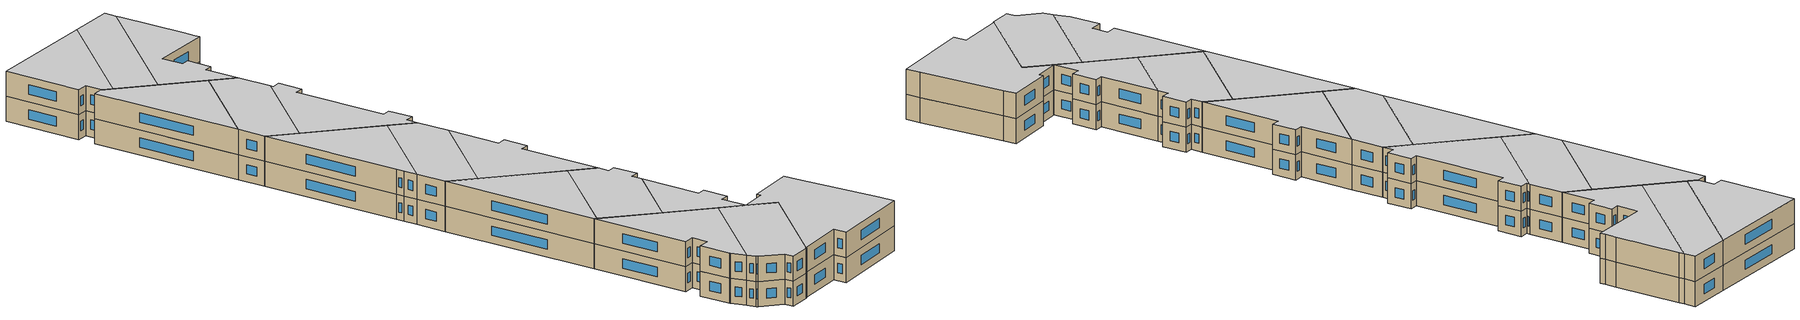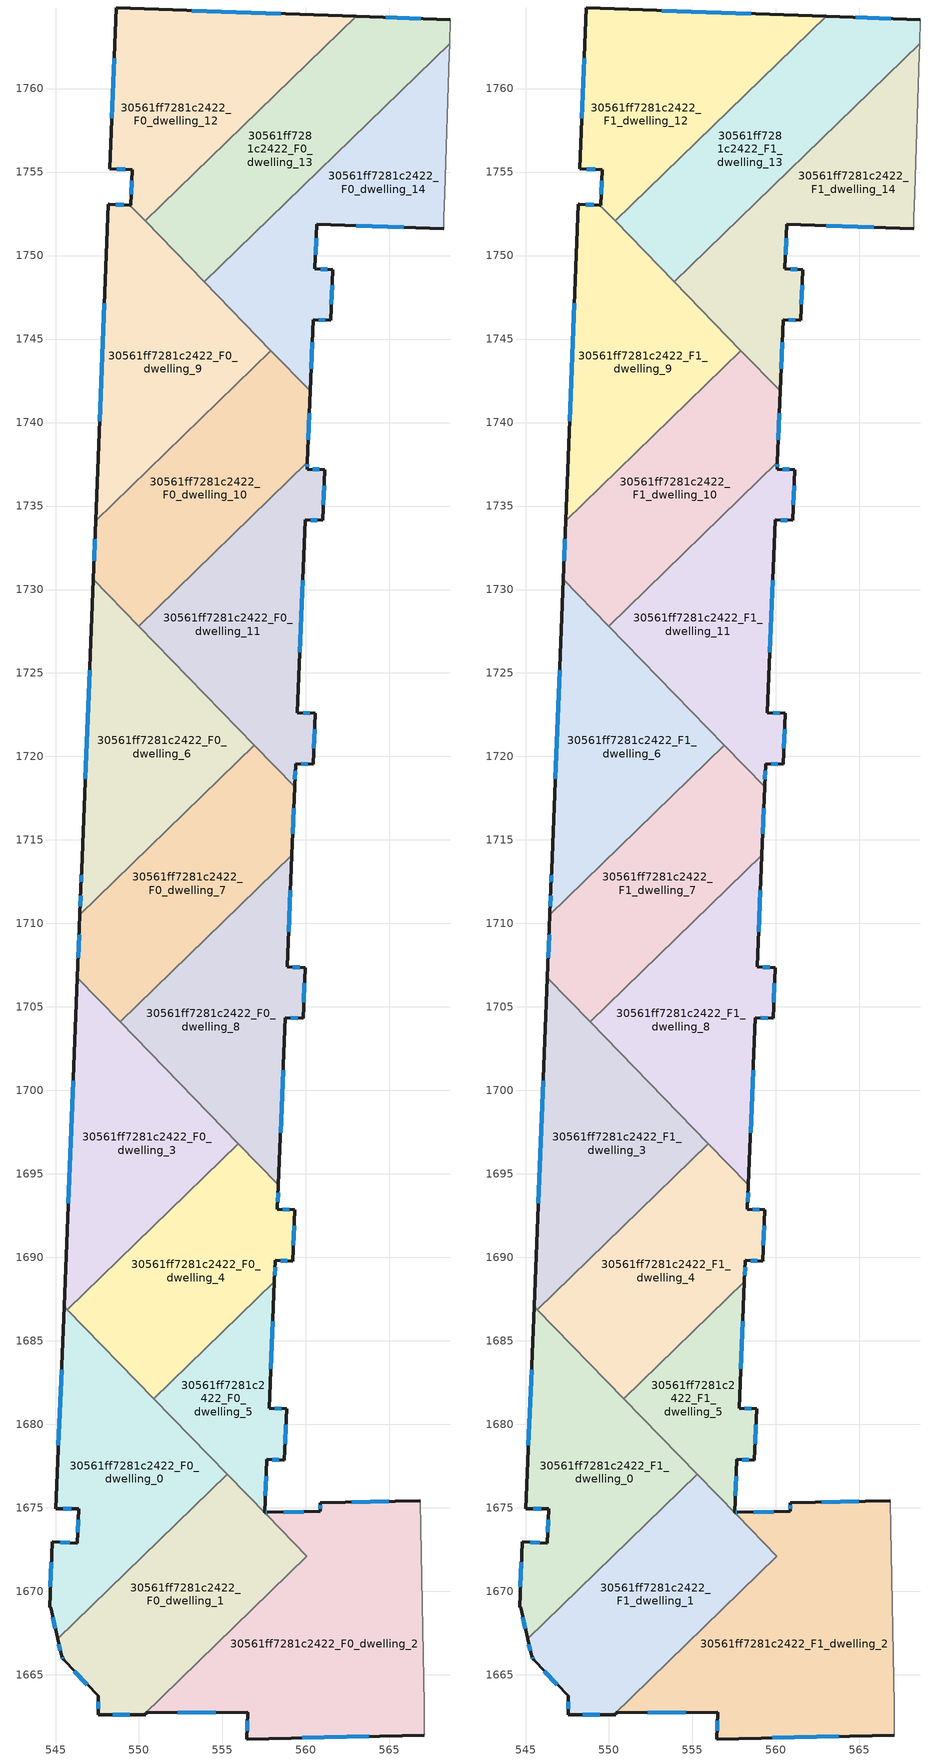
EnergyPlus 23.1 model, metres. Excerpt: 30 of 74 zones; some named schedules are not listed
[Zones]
30561ff7281c2422_F0_dwelling_0
 floor ground (EU_floor_Construction): 545.51,1687.08 555.29,1677.01 545.13,1667.16 544.71,1669.04 544.65,1669.05 544.8,1672.96 546.31,1672.88 546.38,1674.93 545.03,1674.96 z0
 wall outside (EU_wall_Construction): 545.51,1687.08 545.03,1674.96 546.38,1674.93 546.31,1672.88 544.8,1672.96 544.65,1669.05 544.71,1669.04 545.13,1667.16 z0:3
 wall to 30561ff7281c2422_F0_dwelling_1 (EU_wall_Construction): 545.13,1667.16 555.29,1677.01 z0:3
 wall to 30561ff7281c2422_F0_dwelling_4 (EU_wall_Construction): 550.9,1681.54 545.72,1686.88 z0:3
 wall to 30561ff7281c2422_F0_dwelling_3 (EU_wall_Construction): 545.72,1686.88 545.51,1687.08 z0:3
 wall to 30561ff7281c2422_F0_dwelling_5 (EU_wall_Construction): 555.28,1677.01 550.9,1681.54 z0:3
 window (EU_Window_Construction): 546.36,1674.29 546.34,1673.53 / 545.45,1674.95 545.96,1674.94 / 545.36,1683.28 545.18,1678.76 / 544.84,1668.45 545,1667.75 / 544.75,1671.73 544.7,1670.27 / 545.84,1672.91 545.27,1672.93 z0.94:2.06
30561ff7281c2422_F0_dwelling_1
 floor ground (EU_floor_Construction): 555.29,1677.01 560.06,1672.1 550.29,1662.62 547.57,1662.62 547.57,1663.74 545.48,1665.89 545.36,1666.11 545.13,1667.16 z0
 wall outside (EU_wall_Construction): 545.13,1667.16 545.36,1666.11 545.48,1665.89 547.57,1663.74 547.57,1662.62 550.29,1662.62 z0:3
 wall to 30561ff7281c2422_F0_dwelling_2 (EU_wall_Construction): 550.29,1662.62 560.06,1672.1 557.68,1674.55 z0:3
 wall to 30561ff7281c2422_F0_dwelling_5 (EU_wall_Construction): 557.68,1674.55 555.29,1677.01 z0:3
 window (EU_Window_Construction): 547.57,1663.39 547.57,1662.97 / 546.14,1665.22 546.92,1664.41 / 545.4,1666.04 545.44,1665.96 / 545.2,1666.83 545.29,1666.44 / 548.42,1662.62 549.44,1662.62 z0.94:2.06
30561ff7281c2422_F0_dwelling_10
 floor ground (EU_floor_Construction): 557.91,1744.31 560.25,1741.89 560.08,1737.62 549.98,1727.81 547.27,1730.61 547.41,1734.13 z0
 wall outside (EU_wall_Construction): 547.41,1734.13 547.27,1730.61 / 560.08,1737.62 560.25,1741.89 z0:3
 wall to 30561ff7281c2422_F0_dwelling_9 (EU_wall_Construction): 557.91,1744.31 547.41,1734.13 z0:3
 wall to 30561ff7281c2422_F0_dwelling_11 (EU_wall_Construction): 549.98,1727.81 560.08,1737.62 z0:3
 wall to 30561ff7281c2422_F0_dwelling_6 (EU_wall_Construction): 547.27,1730.61 549.98,1727.81 z0:3
 wall to 30561ff7281c2422_F0_dwelling_14 (EU_wall_Construction): 560.25,1741.89 557.91,1744.31 z0:3
 window (EU_Window_Construction): 547.36,1733.02 547.31,1731.71 / 560.14,1738.96 560.2,1740.55 z0.94:2.06
30561ff7281c2422_F0_dwelling_11
 floor ground (EU_floor_Construction): 561.13,1737.17 561,1734.13 559.95,1734.17 559.49,1722.63 560.55,1722.59 560.43,1719.54 559.38,1719.58 559.32,1718.19 549.98,1727.81 560.08,1737.62 560.07,1737.22 z0
 wall outside (EU_wall_Construction): 559.32,1718.19 559.38,1719.58 560.43,1719.54 560.55,1722.59 559.49,1722.63 559.95,1734.17 561,1734.13 561.13,1737.17 560.07,1737.22 560.08,1737.62 z0:3
 wall to 30561ff7281c2422_F0_dwelling_7 (EU_wall_Construction): 556.91,1720.67 559.32,1718.19 z0:3
 wall to 30561ff7281c2422_F0_dwelling_6 (EU_wall_Construction): 549.98,1727.81 556.91,1720.67 z0:3
 window (EU_Window_Construction): 560.28,1734.16 560.67,1734.15 / 559.64,1726.25 559.81,1730.56 / 560.22,1722.6 559.82,1722.62 / 560.47,1720.49 560.51,1721.63 / 559.7,1719.56 560.1,1719.55 / 559.34,1718.62 559.36,1719.14 / 560.07,1737.34 560.08,1737.49 / 560.8,1737.19 560.4,1737.2 / 561.04,1735.09 561.09,1736.22 z0.94:2.06
30561ff7281c2422_F0_dwelling_12
 floor ground (EU_floor_Construction): 563,1764.33 550.38,1752.08 549.46,1753.02 549.51,1753.02 549.6,1755.14 548.25,1755.19 548.64,1764.83 z0
 wall outside (EU_wall_Construction): 563,1764.33 548.64,1764.83 548.25,1755.19 549.6,1755.14 549.51,1753.02 549.46,1753.02 z0:3
 wall to 30561ff7281c2422_F0_dwelling_13 (EU_wall_Construction): 550.38,1752.08 563,1764.33 z0:3
 wall to 30561ff7281c2422_F0_dwelling_9 (EU_wall_Construction): 549.46,1753.02 550.38,1752.08 z0:3
 window (EU_Window_Construction): 558.5,1764.49 553.15,1764.67 / 549.57,1754.48 549.54,1753.68 / 548.67,1755.18 549.18,1755.16 / 548.52,1761.81 548.37,1758.21 z0.94:2.06
30561ff7281c2422_F0_dwelling_13
 floor ground (EU_floor_Construction): 568.65,1764.13 568.61,1762.68 553.92,1748.42 550.38,1752.08 563,1764.33 z0
 wall outside (EU_wall_Construction): 568.65,1764.13 563,1764.33 z0:3
 wall adiabatic (EU_wall_Construction): 568.61,1762.68 568.65,1764.13 z0:3
 wall to 30561ff7281c2422_F0_dwelling_14 (EU_wall_Construction): 553.92,1748.42 568.61,1762.68 z0:3
 wall to 30561ff7281c2422_F0_dwelling_9 (EU_wall_Construction): 550.38,1752.07 553.92,1748.42 z0:3
 window (EU_Window_Construction): 566.88,1764.19 564.77,1764.27 z0.94:2.06
30561ff7281c2422_F0_dwelling_14
 floor ground (EU_floor_Construction): 568.61,1762.68 568.59,1762.05 568.32,1753.72 568.27,1752.26 568.25,1751.62 560.64,1751.87 560.54,1749.2 561.6,1749.16 561.48,1746.12 560.42,1746.16 560.25,1741.89 553.92,1748.42 z0
 wall outside (EU_wall_Construction): 560.25,1741.89 560.42,1746.16 561.48,1746.12 561.6,1749.16 560.54,1749.2 560.64,1751.87 568.25,1751.62 z0:3
 wall adiabatic (EU_wall_Construction): 568.25,1751.62 568.27,1752.26 568.32,1753.72 568.59,1762.05 568.61,1762.68 z0:3
 wall to 30561ff7281c2422_F0_dwelling_9 (EU_wall_Construction): 553.92,1748.42 557.91,1744.31 z0:3
 window (EU_Window_Construction): 563.03,1751.79 565.86,1751.7 / 560.57,1750.04 560.61,1751.04 / 561.27,1749.17 560.87,1749.19 / 561.52,1747.07 561.56,1748.21 / 560.76,1746.15 561.15,1746.13 / 560.31,1743.23 560.37,1744.82 z0.94:2.06
30561ff7281c2422_F0_dwelling_2
 floor ground (EU_floor_Construction): 566.83,1675.42 566.86,1673.79 567.07,1663.21 567.1,1661.38 556.46,1661.16 556.5,1662.77 550.41,1662.73 550.41,1662.62 550.29,1662.62 560.06,1672.1 557.68,1674.55 557.68,1674.72 560.86,1674.79 560.85,1675.31 z0
 wall outside (EU_wall_Construction): 550.29,1662.62 550.41,1662.62 550.41,1662.73 556.5,1662.77 556.46,1661.16 567.1,1661.38 / 566.83,1675.42 560.85,1675.31 560.86,1674.79 557.68,1674.72 z0:3
 wall to 30561ff7281c2422_F0_dwelling_5 (EU_wall_Construction): 557.68,1674.72 557.68,1674.55 z0:3
 wall adiabatic (EU_wall_Construction): 567.1,1661.38 567.07,1663.21 566.86,1673.79 566.83,1675.42 z0:3
 window (EU_Window_Construction): 556.49,1662.26 556.47,1661.66 / 552.32,1662.74 554.59,1662.76 / 559.87,1674.77 558.68,1674.74 / 560.86,1675.15 560.86,1674.95 / 564.96,1675.39 562.73,1675.34 / 559.79,1661.23 563.76,1661.31 z0.94:2.06
30561ff7281c2422_F0_dwelling_3
 floor ground (EU_floor_Construction): 546.3,1706.75 555.95,1696.81 545.72,1686.88 545.51,1687.08 z0
 wall outside (EU_wall_Construction): 546.3,1706.75 545.51,1687.08 z0:3
 wall to 30561ff7281c2422_F0_dwelling_4 (EU_wall_Construction): 545.72,1686.88 555.95,1696.81 z0:3
 wall to 30561ff7281c2422_F0_dwelling_8 (EU_wall_Construction): 555.95,1696.81 548.87,1704.11 z0:3
 wall to 30561ff7281c2422_F0_dwelling_7 (EU_wall_Construction): 548.87,1704.11 546.3,1706.75 z0:3
 window (EU_Window_Construction): 546.06,1700.59 545.76,1693.25 z0.94:2.06
30561ff7281c2422_F0_dwelling_4
 floor ground (EU_floor_Construction): 558.35,1694.34 558.29,1692.89 559.34,1692.85 559.21,1689.78 558.16,1689.82 558.11,1688.54 550.9,1681.54 545.72,1686.88 555.95,1696.81 z0
 wall outside (EU_wall_Construction): 558.11,1688.54 558.16,1689.82 559.21,1689.78 559.34,1692.85 558.29,1692.89 558.35,1694.34 z0:3
 wall to 30561ff7281c2422_F0_dwelling_5 (EU_wall_Construction): 550.9,1681.54 558.11,1688.54 z0:3
 wall to 30561ff7281c2422_F0_dwelling_8 (EU_wall_Construction): 558.35,1694.34 555.95,1696.81 z0:3
 window (EU_Window_Construction): 559.25,1690.74 559.3,1691.89 / 558.49,1689.81 558.88,1689.79 / 558.13,1688.94 558.15,1689.42 / 558.31,1693.34 558.33,1693.89 / 559.01,1692.86 558.62,1692.88 z0.94:2.06
30561ff7281c2422_F0_dwelling_5
 floor ground (EU_floor_Construction): 558.11,1688.54 557.8,1680.97 558.84,1680.93 558.71,1677.86 557.66,1677.9 557.54,1674.72 557.68,1674.72 557.68,1674.55 550.9,1681.54 z0
 wall outside (EU_wall_Construction): 557.68,1674.72 557.54,1674.72 557.66,1677.9 558.71,1677.86 558.84,1680.93 557.8,1680.97 558.11,1688.54 z0:3
 window (EU_Window_Construction): 558.51,1680.95 558.12,1680.96 / 558.75,1678.82 558.8,1679.97 / 557.99,1677.89 558.38,1677.87 / 557.57,1675.72 557.62,1676.9 / 557.64,1674.72 557.58,1674.72 / 557.9,1683.35 558.01,1686.17 z0.94:2.06
30561ff7281c2422_F0_dwelling_6
 floor ground (EU_floor_Construction): 547.27,1730.61 556.91,1720.67 546.45,1710.52 546.52,1712.17 546.57,1713.22 z0
 wall outside (EU_wall_Construction): 547.27,1730.61 546.57,1713.22 546.52,1712.17 546.45,1710.52 z0:3
 wall to 30561ff7281c2422_F0_dwelling_7 (EU_wall_Construction): 546.45,1710.52 556.91,1720.67 z0:3
 window (EU_Window_Construction): 546.5,1711.65 546.48,1711.04 / 546.55,1712.89 546.54,1712.5 / 547.05,1725.16 546.79,1718.67 z0.94:2.06
30561ff7281c2422_F0_dwelling_7
 floor ground (EU_floor_Construction): 556.91,1720.67 559.32,1718.19 559.16,1714.09 548.87,1704.11 546.3,1706.75 546.45,1710.52 z0
 wall outside (EU_wall_Construction): 546.45,1710.52 546.3,1706.75 / 559.16,1714.09 559.32,1718.19 z0:3
 wall to 30561ff7281c2422_F0_dwelling_8 (EU_wall_Construction): 548.87,1704.11 559.16,1714.09 z0:3
 window (EU_Window_Construction): 546.41,1709.34 546.35,1707.93 / 559.21,1715.38 559.27,1716.9 z0.94:2.06
30561ff7281c2422_F0_dwelling_8
 floor ground (EU_floor_Construction): 559.16,1714.09 558.89,1707.4 559.95,1707.36 559.83,1704.32 558.77,1704.36 558.35,1694.34 548.87,1704.11 z0
 wall outside (EU_wall_Construction): 558.35,1694.34 558.77,1704.36 559.83,1704.32 559.95,1707.36 558.89,1707.4 559.16,1714.09 z0:3
 window (EU_Window_Construction): 559.1,1704.35 559.5,1704.33 / 558.48,1697.48 558.64,1701.22 / 558.97,1709.5 559.07,1711.99 / 559.61,1707.37 559.22,1707.39 / 559.87,1705.27 559.91,1706.4 z0.94:2.06
30561ff7281c2422_F0_dwelling_9
 floor ground (EU_floor_Construction): 549.46,1753.02 557.91,1744.31 547.41,1734.13 548.17,1753.07 548.23,1753.07 z0
 wall outside (EU_wall_Construction): 549.46,1753.02 548.23,1753.07 548.17,1753.07 547.41,1734.13 z0:3
 window (EU_Window_Construction): 547.93,1747.13 547.65,1740.07 / 549.07,1753.03 548.62,1753.05 z0.94:2.06
30561ff7281c2422_F1_dwelling_0
 floor to 30561ff7281c2422_F0_dwelling_0 (EU_floor_Construction): 545.51,1687.08 555.29,1677.01 545.13,1667.16 544.71,1669.04 544.65,1669.05 544.8,1672.96 546.31,1672.88 546.38,1674.93 545.03,1674.96 z3
 wall outside (EU_wall_Construction): 545.51,1687.08 545.03,1674.96 546.38,1674.93 546.31,1672.88 544.8,1672.96 544.65,1669.05 544.71,1669.04 545.13,1667.16 z3:6
 wall to 30561ff7281c2422_F1_dwelling_1 (EU_wall_Construction): 545.13,1667.16 555.29,1677.01 z3:6
 wall to 30561ff7281c2422_F1_dwelling_4 (EU_wall_Construction): 550.9,1681.54 545.72,1686.88 z3:6
 wall to 30561ff7281c2422_F1_dwelling_3 (EU_wall_Construction): 545.72,1686.88 545.51,1687.08 z3:6
 wall to 30561ff7281c2422_F1_dwelling_5 (EU_wall_Construction): 555.28,1677.01 550.9,1681.54 z3:6
 window (EU_Window_Construction): 546.36,1674.29 546.34,1673.53 / 545.45,1674.95 545.96,1674.94 / 545.36,1683.28 545.18,1678.76 / 544.84,1668.45 545,1667.75 / 544.75,1671.73 544.7,1670.27 / 545.84,1672.91 545.27,1672.93 z3.94:5.06
 ceiling to 30561ff7281c2422_F2_dwelling_0 (EU_floor_Construction): 555.29,1677.01 545.51,1687.08 545.03,1674.96 546.38,1674.93 546.31,1672.88 544.8,1672.96 544.65,1669.05 544.71,1669.04 545.13,1667.16 z6
30561ff7281c2422_F1_dwelling_1
 floor to 30561ff7281c2422_F0_dwelling_1 (EU_floor_Construction): 555.29,1677.01 560.06,1672.1 550.29,1662.62 547.57,1662.62 547.57,1663.74 545.48,1665.89 545.36,1666.11 545.13,1667.16 z3
 wall outside (EU_wall_Construction): 545.13,1667.16 545.36,1666.11 545.48,1665.89 547.57,1663.74 547.57,1662.62 550.29,1662.62 z3:6
 wall to 30561ff7281c2422_F1_dwelling_2 (EU_wall_Construction): 550.29,1662.62 560.06,1672.1 557.68,1674.55 z3:6
 wall to 30561ff7281c2422_F1_dwelling_5 (EU_wall_Construction): 557.68,1674.55 555.29,1677.01 z3:6
 window (EU_Window_Construction): 547.57,1663.39 547.57,1662.97 / 546.14,1665.22 546.92,1664.41 / 545.4,1666.04 545.44,1665.96 / 545.2,1666.83 545.29,1666.44 / 548.42,1662.62 549.44,1662.62 z3.94:5.06
 ceiling to 30561ff7281c2422_F2_dwelling_1 (EU_floor_Construction): 560.06,1672.1 555.29,1677.01 545.13,1667.16 545.36,1666.11 545.48,1665.89 547.57,1663.74 547.57,1662.62 550.29,1662.62 z6
30561ff7281c2422_F1_dwelling_10
 floor to 30561ff7281c2422_F0_dwelling_10 (EU_floor_Construction): 557.91,1744.31 560.25,1741.89 560.08,1737.62 549.98,1727.81 547.27,1730.61 547.41,1734.13 z3
 wall outside (EU_wall_Construction): 547.41,1734.13 547.27,1730.61 / 560.08,1737.62 560.25,1741.89 z3:6
 wall to 30561ff7281c2422_F1_dwelling_9 (EU_wall_Construction): 557.91,1744.31 547.41,1734.13 z3:6
 wall to 30561ff7281c2422_F1_dwelling_11 (EU_wall_Construction): 549.98,1727.81 560.08,1737.62 z3:6
 wall to 30561ff7281c2422_F1_dwelling_6 (EU_wall_Construction): 547.27,1730.61 549.98,1727.81 z3:6
 wall to 30561ff7281c2422_F1_dwelling_14 (EU_wall_Construction): 560.25,1741.89 557.91,1744.31 z3:6
 window (EU_Window_Construction): 547.36,1733.02 547.31,1731.71 / 560.14,1738.96 560.2,1740.55 z3.94:5.06
 ceiling to 30561ff7281c2422_F2_dwelling_10 (EU_floor_Construction): 560.08,1737.62 560.25,1741.89 557.91,1744.31 547.41,1734.13 547.27,1730.61 549.98,1727.81 z6
30561ff7281c2422_F1_dwelling_11
 floor to 30561ff7281c2422_F0_dwelling_11 (EU_floor_Construction): 561.13,1737.17 561,1734.13 559.95,1734.17 559.49,1722.63 560.55,1722.59 560.43,1719.54 559.38,1719.58 559.32,1718.19 549.98,1727.81 560.08,1737.62 560.07,1737.22 z3
 wall outside (EU_wall_Construction): 559.32,1718.19 559.38,1719.58 560.43,1719.54 560.55,1722.59 559.49,1722.63 559.95,1734.17 561,1734.13 561.13,1737.17 560.07,1737.22 560.08,1737.62 z3:6
 wall to 30561ff7281c2422_F1_dwelling_7 (EU_wall_Construction): 556.91,1720.67 559.32,1718.19 z3:6
 wall to 30561ff7281c2422_F1_dwelling_6 (EU_wall_Construction): 549.98,1727.81 556.91,1720.67 z3:6
 window (EU_Window_Construction): 560.28,1734.16 560.67,1734.15 / 559.64,1726.25 559.81,1730.56 / 560.22,1722.6 559.82,1722.62 / 560.47,1720.49 560.51,1721.63 / 559.7,1719.56 560.1,1719.55 / 559.34,1718.62 559.36,1719.14 / 560.07,1737.34 560.08,1737.49 / 560.8,1737.19 560.4,1737.2 / 561.04,1735.09 561.09,1736.22 z3.94:5.06
 ceiling to 30561ff7281c2422_F2_dwelling_11 (EU_floor_Construction): 560.43,1719.54 560.55,1722.59 559.49,1722.63 559.95,1734.17 561,1734.13 561.13,1737.17 560.07,1737.22 560.08,1737.62 549.98,1727.81 559.32,1718.19 559.38,1719.58 z6
30561ff7281c2422_F1_dwelling_12
 floor to 30561ff7281c2422_F0_dwelling_12 (EU_floor_Construction): 563,1764.33 550.38,1752.08 549.46,1753.02 549.51,1753.02 549.6,1755.14 548.25,1755.19 548.64,1764.83 z3
 wall outside (EU_wall_Construction): 563,1764.33 548.64,1764.83 548.25,1755.19 549.6,1755.14 549.51,1753.02 549.46,1753.02 z3:6
 wall to 30561ff7281c2422_F1_dwelling_13 (EU_wall_Construction): 550.38,1752.08 563,1764.33 z3:6
 wall to 30561ff7281c2422_F1_dwelling_9 (EU_wall_Construction): 549.46,1753.02 550.38,1752.08 z3:6
 window (EU_Window_Construction): 558.5,1764.49 553.15,1764.67 / 549.57,1754.48 549.54,1753.68 / 548.67,1755.18 549.18,1755.16 / 548.52,1761.81 548.37,1758.21 z3.94:5.06
 ceiling to 30561ff7281c2422_F2_dwelling_12 (EU_floor_Construction): 563,1764.33 548.64,1764.83 548.25,1755.19 549.6,1755.14 549.51,1753.02 549.46,1753.02 550.38,1752.08 z6
30561ff7281c2422_F1_dwelling_13
 floor to 30561ff7281c2422_F0_dwelling_13 (EU_floor_Construction): 568.65,1764.13 568.61,1762.68 553.92,1748.42 550.38,1752.08 563,1764.33 z3
 wall outside (EU_wall_Construction): 568.65,1764.13 563,1764.33 z3:6
 wall adiabatic (EU_wall_Construction): 568.61,1762.68 568.65,1764.13 z3:6
 wall to 30561ff7281c2422_F1_dwelling_14 (EU_wall_Construction): 553.92,1748.42 568.61,1762.68 z3:6
 wall to 30561ff7281c2422_F1_dwelling_9 (EU_wall_Construction): 550.38,1752.07 553.92,1748.42 z3:6
 window (EU_Window_Construction): 566.88,1764.19 564.77,1764.27 z3.94:5.06
 ceiling to 30561ff7281c2422_F2_dwelling_13 (EU_floor_Construction): 568.61,1762.68 568.65,1764.13 563,1764.33 550.38,1752.08 553.92,1748.42 z6
30561ff7281c2422_F1_dwelling_14
 floor to 30561ff7281c2422_F0_dwelling_14 (EU_floor_Construction): 568.61,1762.68 568.59,1762.05 568.32,1753.72 568.27,1752.26 568.25,1751.62 560.64,1751.87 560.54,1749.2 561.6,1749.16 561.48,1746.12 560.42,1746.16 560.25,1741.89 553.92,1748.42 z3
 wall outside (EU_wall_Construction): 560.25,1741.89 560.42,1746.16 561.48,1746.12 561.6,1749.16 560.54,1749.2 560.64,1751.87 568.25,1751.62 z3:6
 wall adiabatic (EU_wall_Construction): 568.25,1751.62 568.27,1752.26 568.32,1753.72 568.59,1762.05 568.61,1762.68 z3:6
 wall to 30561ff7281c2422_F1_dwelling_9 (EU_wall_Construction): 553.92,1748.42 557.91,1744.31 z3:6
 window (EU_Window_Construction): 563.03,1751.79 565.86,1751.7 / 560.57,1750.04 560.61,1751.04 / 561.27,1749.17 560.87,1749.19 / 561.52,1747.07 561.56,1748.21 / 560.76,1746.15 561.15,1746.13 / 560.31,1743.23 560.37,1744.82 z3.94:5.06
 ceiling to 30561ff7281c2422_F2_dwelling_14 (EU_floor_Construction): 561.48,1746.12 561.6,1749.16 560.54,1749.2 560.64,1751.87 568.25,1751.62 568.27,1752.26 568.32,1753.72 568.59,1762.05 568.61,1762.68 553.92,1748.42 560.25,1741.89 560.42,1746.16 z6
30561ff7281c2422_F1_dwelling_2
 floor to 30561ff7281c2422_F0_dwelling_2 (EU_floor_Construction): 566.83,1675.42 566.86,1673.79 567.07,1663.21 567.1,1661.38 556.46,1661.16 556.5,1662.77 550.41,1662.73 550.41,1662.62 550.29,1662.62 560.06,1672.1 557.68,1674.55 557.68,1674.72 560.86,1674.79 560.85,1675.31 z3
 wall outside (EU_wall_Construction): 550.29,1662.62 550.41,1662.62 550.41,1662.73 556.5,1662.77 556.46,1661.16 567.1,1661.38 / 566.83,1675.42 560.85,1675.31 560.86,1674.79 557.68,1674.72 z3:6
 wall to 30561ff7281c2422_F1_dwelling_5 (EU_wall_Construction): 557.68,1674.72 557.68,1674.55 z3:6
 wall adiabatic (EU_wall_Construction): 567.1,1661.38 567.07,1663.21 566.86,1673.79 566.83,1675.42 z3:6
 window (EU_Window_Construction): 556.49,1662.26 556.47,1661.66 / 552.32,1662.74 554.59,1662.76 / 559.87,1674.77 558.68,1674.74 / 560.86,1675.15 560.86,1674.95 / 564.96,1675.39 562.73,1675.34 / 559.79,1661.23 563.76,1661.31 z3.94:5.06
 ceiling to 30561ff7281c2422_F2_dwelling_2 (EU_floor_Construction): 567.1,1661.38 567.07,1663.21 566.86,1673.79 566.83,1675.42 560.85,1675.31 560.86,1674.79 557.68,1674.72 557.68,1674.55 560.06,1672.1 550.29,1662.62 550.41,1662.62 550.41,1662.73 556.5,1662.77 556.46,1661.16 z6
30561ff7281c2422_F1_dwelling_3
 floor to 30561ff7281c2422_F0_dwelling_3 (EU_floor_Construction): 546.3,1706.75 555.95,1696.81 545.72,1686.88 545.51,1687.08 z3
 wall outside (EU_wall_Construction): 546.3,1706.75 545.51,1687.08 z3:6
 wall to 30561ff7281c2422_F1_dwelling_4 (EU_wall_Construction): 545.72,1686.88 555.95,1696.81 z3:6
 wall to 30561ff7281c2422_F1_dwelling_8 (EU_wall_Construction): 555.95,1696.81 548.87,1704.11 z3:6
 wall to 30561ff7281c2422_F1_dwelling_7 (EU_wall_Construction): 548.87,1704.11 546.3,1706.75 z3:6
 window (EU_Window_Construction): 546.06,1700.59 545.76,1693.25 z3.94:5.06
 ceiling to 30561ff7281c2422_F2_dwelling_3 (EU_floor_Construction): 555.95,1696.81 546.3,1706.75 545.51,1687.08 545.72,1686.88 z6
30561ff7281c2422_F1_dwelling_4
 floor to 30561ff7281c2422_F0_dwelling_4 (EU_floor_Construction): 558.35,1694.34 558.29,1692.89 559.34,1692.85 559.21,1689.78 558.16,1689.82 558.11,1688.54 550.9,1681.54 545.72,1686.88 555.95,1696.81 z3
 wall outside (EU_wall_Construction): 558.11,1688.54 558.16,1689.82 559.21,1689.78 559.34,1692.85 558.29,1692.89 558.35,1694.34 z3:6
 wall to 30561ff7281c2422_F1_dwelling_5 (EU_wall_Construction): 550.9,1681.54 558.11,1688.54 z3:6
 wall to 30561ff7281c2422_F1_dwelling_8 (EU_wall_Construction): 558.35,1694.34 555.95,1696.81 z3:6
 window (EU_Window_Construction): 559.25,1690.74 559.3,1691.89 / 558.49,1689.81 558.88,1689.79 / 558.13,1688.94 558.15,1689.42 / 558.31,1693.34 558.33,1693.89 / 559.01,1692.86 558.62,1692.88 z3.94:5.06
 ceiling to 30561ff7281c2422_F2_dwelling_4 (EU_floor_Construction): 558.11,1688.54 558.16,1689.82 559.21,1689.78 559.34,1692.85 558.29,1692.89 558.35,1694.34 555.95,1696.81 545.72,1686.88 550.9,1681.54 z6
30561ff7281c2422_F1_dwelling_5
 floor to 30561ff7281c2422_F0_dwelling_5 (EU_floor_Construction): 558.11,1688.54 557.8,1680.97 558.84,1680.93 558.71,1677.86 557.66,1677.9 557.54,1674.72 557.68,1674.72 557.68,1674.55 550.9,1681.54 z3
 wall outside (EU_wall_Construction): 557.68,1674.72 557.54,1674.72 557.66,1677.9 558.71,1677.86 558.84,1680.93 557.8,1680.97 558.11,1688.54 z3:6
 window (EU_Window_Construction): 558.51,1680.95 558.12,1680.96 / 558.75,1678.82 558.8,1679.97 / 557.99,1677.89 558.38,1677.87 / 557.57,1675.72 557.62,1676.9 / 557.64,1674.72 557.58,1674.72 / 557.9,1683.35 558.01,1686.17 z3.94:5.06
 ceiling to 30561ff7281c2422_F2_dwelling_5 (EU_floor_Construction): 557.68,1674.55 557.68,1674.72 557.54,1674.72 557.66,1677.9 558.71,1677.86 558.84,1680.93 557.8,1680.97 558.11,1688.54 550.9,1681.54 z6
30561ff7281c2422_F1_dwelling_6
 floor to 30561ff7281c2422_F0_dwelling_6 (EU_floor_Construction): 547.27,1730.61 556.91,1720.67 546.45,1710.52 546.52,1712.17 546.57,1713.22 z3
 wall outside (EU_wall_Construction): 547.27,1730.61 546.57,1713.22 546.52,1712.17 546.45,1710.52 z3:6
 wall to 30561ff7281c2422_F1_dwelling_7 (EU_wall_Construction): 546.45,1710.52 556.91,1720.67 z3:6
 window (EU_Window_Construction): 546.5,1711.65 546.48,1711.04 / 546.55,1712.89 546.54,1712.5 / 547.05,1725.16 546.79,1718.67 z3.94:5.06
 ceiling to 30561ff7281c2422_F2_dwelling_6 (EU_floor_Construction): 556.91,1720.67 547.27,1730.61 546.57,1713.22 546.52,1712.17 546.45,1710.52 z6
30561ff7281c2422_F1_dwelling_7
 floor to 30561ff7281c2422_F0_dwelling_7 (EU_floor_Construction): 556.91,1720.67 559.32,1718.19 559.16,1714.09 548.87,1704.11 546.3,1706.75 546.45,1710.52 z3
 wall outside (EU_wall_Construction): 546.45,1710.52 546.3,1706.75 / 559.16,1714.09 559.32,1718.19 z3:6
 wall to 30561ff7281c2422_F1_dwelling_8 (EU_wall_Construction): 548.87,1704.11 559.16,1714.09 z3:6
 window (EU_Window_Construction): 546.41,1709.34 546.35,1707.93 / 559.21,1715.38 559.27,1716.9 z3.94:5.06
 ceiling to 30561ff7281c2422_F2_dwelling_7 (EU_floor_Construction): 559.16,1714.09 559.32,1718.19 556.91,1720.67 546.45,1710.52 546.3,1706.75 548.87,1704.11 z6
30561ff7281c2422_F1_dwelling_8
 floor to 30561ff7281c2422_F0_dwelling_8 (EU_floor_Construction): 559.16,1714.09 558.89,1707.4 559.95,1707.36 559.83,1704.32 558.77,1704.36 558.35,1694.34 548.87,1704.11 z3
 wall outside (EU_wall_Construction): 558.35,1694.34 558.77,1704.36 559.83,1704.32 559.95,1707.36 558.89,1707.4 559.16,1714.09 z3:6
 window (EU_Window_Construction): 559.1,1704.35 559.5,1704.33 / 558.48,1697.48 558.64,1701.22 / 558.97,1709.5 559.07,1711.99 / 559.61,1707.37 559.22,1707.39 / 559.87,1705.27 559.91,1706.4 z3.94:5.06
 ceiling to 30561ff7281c2422_F2_dwelling_8 (EU_floor_Construction): 558.35,1694.34 558.77,1704.36 559.83,1704.32 559.95,1707.36 558.89,1707.4 559.16,1714.09 548.87,1704.11 z6
30561ff7281c2422_F1_dwelling_9
 floor to 30561ff7281c2422_F0_dwelling_9 (EU_floor_Construction): 549.46,1753.02 557.91,1744.31 547.41,1734.13 548.17,1753.07 548.23,1753.07 z3
 wall outside (EU_wall_Construction): 549.46,1753.02 548.23,1753.07 548.17,1753.07 547.41,1734.13 z3:6
 window (EU_Window_Construction): 547.93,1747.13 547.65,1740.07 / 549.07,1753.03 548.62,1753.05 z3.94:5.06
 ceiling to 30561ff7281c2422_F2_dwelling_9 (EU_floor_Construction): 557.91,1744.31 549.46,1753.02 548.23,1753.07 548.17,1753.07 547.41,1734.13 z6
[Building]
EU S2 Campaign: North Axis=0; Terrain=City; Solar Distribution=FullExterior
[Site:Location]
Vienna: Latitude=48; Longitude=16.5; Time Zone=1; Elevation=183
[SizingPeriod:WeatherFileDays]
AnnualSizingPeriod: Begin Month=1; Begin Day of Month=1; End Month=12; End Day of Month=31; Day of Week for Start Day=Monday; Use Weather File Daylight Saving Period=No; Use Weather File Rain and Snow Indicators=No
[MATERIAL]
EU_InternalMass_Material: Roughness=MediumRough; Thickness=0.1; Conductivity=1; Density=1800; Specific Heat=900; Thermal Absorptance=0.9; Solar Absorptance=0.7; Visible Absorptance=0.7
[MATERIAL:NOMASS] Roughness=MediumRough; Thermal Absorptance=0.9; Solar Absorptance=0.7; Visible Absorptance=0.7
Name | Thermal Resistance
EU_wall_NoMass | 0.914258
EU_floor_NoMass | 1.09711
[WINDOWMATERIAL:SIMPLEGLAZINGSYSTEM]
EU_Window_SimpleGlazing: UFactor=2.09642; Solar Heat Gain Coefficient=0.65; Visible Transmittance=0.65
[CONSTRUCTION]
EU_wall_Construction: EU_wall_NoMass
EU_floor_Construction: EU_floor_NoMass
EU_Window_Construction: EU_Window_SimpleGlazing
EU_InternalMass_Construction: EU_InternalMass_Material
[ZONE] Type=1; Multiplier=1; Ceiling Height=autocalculate; Floor Area=autocalculate; Part of Total Floor Area=Yes
Name | Volume
30561ff7281c2422_F0_dwelling_0; 30561ff7281c2422_F1_dwelling_0 | 302.723
30561ff7281c2422_F0_dwelling_1; 30561ff7281c2422_F1_dwelling_1 | 302.768
30561ff7281c2422_F0_dwelling_10; 30561ff7281c2422_F1_dwelling_10 | 302.752
30561ff7281c2422_F0_dwelling_11; 30561ff7281c2422_F1_dwelling_11 | 302.75
30561ff7281c2422_F0_dwelling_12; 30561ff7281c2422_F1_dwelling_12 | 302.731
30561ff7281c2422_F0_dwelling_13; 30561ff7281c2422_F1_dwelling_13 | 302.722
30561ff7281c2422_F0_dwelling_14; 30561ff7281c2422_F1_dwelling_14 | 302.727
30561ff7281c2422_F0_dwelling_2; 30561ff7281c2422_F1_dwelling_2 | 452.045
30561ff7281c2422_F0_dwelling_3; 30561ff7281c2422_F1_dwelling_3 | 302.711
30561ff7281c2422_F0_dwelling_4; 30561ff7281c2422_F1_dwelling_4; 30561ff7281c2422_F0_dwelling_8; 30561ff7281c2422_F1_dwelling_8; 30561ff7281c2422_F0_dwelling_9; 30561ff7281c2422_F1_dwelling_9 | 302.73
30561ff7281c2422_F0_dwelling_5; 30561ff7281c2422_F1_dwelling_5 | 153.407
30561ff7281c2422_F0_dwelling_6; 30561ff7281c2422_F1_dwelling_6 | 302.718
30561ff7281c2422_F0_dwelling_7; 30561ff7281c2422_F1_dwelling_7 | 302.72
[INTERNALMASS] Construction=EU_InternalMass_Construction
Name | Zone or ZoneList | Surface Area
30561ff7281c2422_F0_dwelling_0_EU_InternalMass | 30561ff7281c2422_F0_dwelling_0 | 100.907
30561ff7281c2422_F0_dwelling_1_EU_InternalMass | 30561ff7281c2422_F0_dwelling_1 | 100.922
30561ff7281c2422_F0_dwelling_2_EU_InternalMass | 30561ff7281c2422_F0_dwelling_2 | 150.683
30561ff7281c2422_F0_dwelling_3_EU_InternalMass | 30561ff7281c2422_F0_dwelling_3 | 100.904
30561ff7281c2422_F0_dwelling_4_EU_InternalMass | 30561ff7281c2422_F0_dwelling_4 | 100.909
30561ff7281c2422_F0_dwelling_5_EU_InternalMass | 30561ff7281c2422_F0_dwelling_5 | 51.1359
30561ff7281c2422_F0_dwelling_6_EU_InternalMass | 30561ff7281c2422_F0_dwelling_6 | 100.906
30561ff7281c2422_F0_dwelling_7_EU_InternalMass | 30561ff7281c2422_F0_dwelling_7 | 100.907
30561ff7281c2422_F0_dwelling_8_EU_InternalMass | 30561ff7281c2422_F0_dwelling_8 | 100.91
30561ff7281c2422_F0_dwelling_9_EU_InternalMass | 30561ff7281c2422_F0_dwelling_9 | 100.91
30561ff7281c2422_F0_dwelling_10_EU_InternalMass | 30561ff7281c2422_F0_dwelling_10 | 100.918
30561ff7281c2422_F0_dwelling_11_EU_InternalMass | 30561ff7281c2422_F0_dwelling_11 | 100.916
30561ff7281c2422_F0_dwelling_12_EU_InternalMass | 30561ff7281c2422_F0_dwelling_12 | 100.91
30561ff7281c2422_F0_dwelling_13_EU_InternalMass | 30561ff7281c2422_F0_dwelling_13 | 100.907
30561ff7281c2422_F0_dwelling_14_EU_InternalMass | 30561ff7281c2422_F0_dwelling_14 | 100.908
30561ff7281c2422_F1_dwelling_0_EU_InternalMass | 30561ff7281c2422_F1_dwelling_0 | 100.907
30561ff7281c2422_F1_dwelling_1_EU_InternalMass | 30561ff7281c2422_F1_dwelling_1 | 100.922
30561ff7281c2422_F1_dwelling_2_EU_InternalMass | 30561ff7281c2422_F1_dwelling_2 | 150.683
30561ff7281c2422_F1_dwelling_3_EU_InternalMass | 30561ff7281c2422_F1_dwelling_3 | 100.904
30561ff7281c2422_F1_dwelling_4_EU_InternalMass | 30561ff7281c2422_F1_dwelling_4 | 100.909
30561ff7281c2422_F1_dwelling_5_EU_InternalMass | 30561ff7281c2422_F1_dwelling_5 | 51.1359
30561ff7281c2422_F1_dwelling_6_EU_InternalMass | 30561ff7281c2422_F1_dwelling_6 | 100.906
30561ff7281c2422_F1_dwelling_7_EU_InternalMass | 30561ff7281c2422_F1_dwelling_7 | 100.907
30561ff7281c2422_F1_dwelling_8_EU_InternalMass | 30561ff7281c2422_F1_dwelling_8 | 100.91
30561ff7281c2422_F1_dwelling_9_EU_InternalMass | 30561ff7281c2422_F1_dwelling_9 | 100.91
30561ff7281c2422_F1_dwelling_10_EU_InternalMass | 30561ff7281c2422_F1_dwelling_10 | 100.918
30561ff7281c2422_F1_dwelling_11_EU_InternalMass | 30561ff7281c2422_F1_dwelling_11 | 100.916
30561ff7281c2422_F1_dwelling_12_EU_InternalMass | 30561ff7281c2422_F1_dwelling_12 | 100.91
30561ff7281c2422_F1_dwelling_13_EU_InternalMass | 30561ff7281c2422_F1_dwelling_13 | 100.907
30561ff7281c2422_F1_dwelling_14_EU_InternalMass | 30561ff7281c2422_F1_dwelling_14 | 100.908
[OTHEREQUIPMENT] Fuel Type=Electricity; Design Level Calculation Method=Watts/Area; Power per Zone Floor Area=1; Fraction Latent=0; Fraction Radiant=0; Fraction Lost=0; Carbon Dioxide Generation Rate=0; EndUse Subcategory=EU_Step8_InternalGains
Name | Zone or ZoneList or Space or SpaceList | Schedule
EU_Step8_InternalGain_30561ff7281c2422_F0_dwelling_0_f000 | 30561ff7281c2422_F0_dwelling_0 | EU_Step8_GainSchedule_30561ff7281c2422_F0_dwelling_0_f000
EU_Step8_InternalGain_30561ff7281c2422_F0_dwelling_1_f000 | 30561ff7281c2422_F0_dwelling_1 | EU_Step8_GainSchedule_30561ff7281c2422_F0_dwelling_1_f000
EU_Step8_InternalGain_30561ff7281c2422_F0_dwelling_2_f000 | 30561ff7281c2422_F0_dwelling_2 | EU_Step8_GainSchedule_30561ff7281c2422_F0_dwelling_2_f000
EU_Step8_InternalGain_30561ff7281c2422_F0_dwelling_3_f000 | 30561ff7281c2422_F0_dwelling_3 | EU_Step8_GainSchedule_30561ff7281c2422_F0_dwelling_3_f000
EU_Step8_InternalGain_30561ff7281c2422_F0_dwelling_4_f000 | 30561ff7281c2422_F0_dwelling_4 | EU_Step8_GainSchedule_30561ff7281c2422_F0_dwelling_4_f000
EU_Step8_InternalGain_30561ff7281c2422_F0_dwelling_5_f000 | 30561ff7281c2422_F0_dwelling_5 | EU_Step8_GainSchedule_30561ff7281c2422_F0_dwelling_5_f000
EU_Step8_InternalGain_30561ff7281c2422_F0_dwelling_6_f000 | 30561ff7281c2422_F0_dwelling_6 | EU_Step8_GainSchedule_30561ff7281c2422_F0_dwelling_6_f000
EU_Step8_InternalGain_30561ff7281c2422_F0_dwelling_7_f000 | 30561ff7281c2422_F0_dwelling_7 | EU_Step8_GainSchedule_30561ff7281c2422_F0_dwelling_7_f000
EU_Step8_InternalGain_30561ff7281c2422_F0_dwelling_8_f000 | 30561ff7281c2422_F0_dwelling_8 | EU_Step8_GainSchedule_30561ff7281c2422_F0_dwelling_8_f000
EU_Step8_InternalGain_30561ff7281c2422_F0_dwelling_9_f000 | 30561ff7281c2422_F0_dwelling_9 | EU_Step8_GainSchedule_30561ff7281c2422_F0_dwelling_9_f000
EU_Step8_InternalGain_30561ff7281c2422_F0_dwelling_10_f000 | 30561ff7281c2422_F0_dwelling_10 | EU_Step8_GainSchedule_30561ff7281c2422_F0_dwelling_10_f000
EU_Step8_InternalGain_30561ff7281c2422_F0_dwelling_11_f000 | 30561ff7281c2422_F0_dwelling_11 | EU_Step8_GainSchedule_30561ff7281c2422_F0_dwelling_11_f000
EU_Step8_InternalGain_30561ff7281c2422_F0_dwelling_12_f000 | 30561ff7281c2422_F0_dwelling_12 | EU_Step8_GainSchedule_30561ff7281c2422_F0_dwelling_12_f000
EU_Step8_InternalGain_30561ff7281c2422_F0_dwelling_13_f000 | 30561ff7281c2422_F0_dwelling_13 | EU_Step8_GainSchedule_30561ff7281c2422_F0_dwelling_13_f000
EU_Step8_InternalGain_30561ff7281c2422_F0_dwelling_14_f000 | 30561ff7281c2422_F0_dwelling_14 | EU_Step8_GainSchedule_30561ff7281c2422_F0_dwelling_14_f000
EU_Step8_InternalGain_30561ff7281c2422_F1_dwelling_0_f000 | 30561ff7281c2422_F1_dwelling_0 | EU_Step8_GainSchedule_30561ff7281c2422_F1_dwelling_0_f000
EU_Step8_InternalGain_30561ff7281c2422_F1_dwelling_1_f000 | 30561ff7281c2422_F1_dwelling_1 | EU_Step8_GainSchedule_30561ff7281c2422_F1_dwelling_1_f000
EU_Step8_InternalGain_30561ff7281c2422_F1_dwelling_2_f000 | 30561ff7281c2422_F1_dwelling_2 | EU_Step8_GainSchedule_30561ff7281c2422_F1_dwelling_2_f000
EU_Step8_InternalGain_30561ff7281c2422_F1_dwelling_3_f000 | 30561ff7281c2422_F1_dwelling_3 | EU_Step8_GainSchedule_30561ff7281c2422_F1_dwelling_3_f000
EU_Step8_InternalGain_30561ff7281c2422_F1_dwelling_4_f000 | 30561ff7281c2422_F1_dwelling_4 | EU_Step8_GainSchedule_30561ff7281c2422_F1_dwelling_4_f000
EU_Step8_InternalGain_30561ff7281c2422_F1_dwelling_5_f000 | 30561ff7281c2422_F1_dwelling_5 | EU_Step8_GainSchedule_30561ff7281c2422_F1_dwelling_5_f000
EU_Step8_InternalGain_30561ff7281c2422_F1_dwelling_6_f000 | 30561ff7281c2422_F1_dwelling_6 | EU_Step8_GainSchedule_30561ff7281c2422_F1_dwelling_6_f000
EU_Step8_InternalGain_30561ff7281c2422_F1_dwelling_7_f000 | 30561ff7281c2422_F1_dwelling_7 | EU_Step8_GainSchedule_30561ff7281c2422_F1_dwelling_7_f000
EU_Step8_InternalGain_30561ff7281c2422_F1_dwelling_8_f000 | 30561ff7281c2422_F1_dwelling_8 | EU_Step8_GainSchedule_30561ff7281c2422_F1_dwelling_8_f000
EU_Step8_InternalGain_30561ff7281c2422_F1_dwelling_9_f000 | 30561ff7281c2422_F1_dwelling_9 | EU_Step8_GainSchedule_30561ff7281c2422_F1_dwelling_9_f000
EU_Step8_InternalGain_30561ff7281c2422_F1_dwelling_10_f000 | 30561ff7281c2422_F1_dwelling_10 | EU_Step8_GainSchedule_30561ff7281c2422_F1_dwelling_10_f000
EU_Step8_InternalGain_30561ff7281c2422_F1_dwelling_11_f000 | 30561ff7281c2422_F1_dwelling_11 | EU_Step8_GainSchedule_30561ff7281c2422_F1_dwelling_11_f000
EU_Step8_InternalGain_30561ff7281c2422_F1_dwelling_12_f000 | 30561ff7281c2422_F1_dwelling_12 | EU_Step8_GainSchedule_30561ff7281c2422_F1_dwelling_12_f000
EU_Step8_InternalGain_30561ff7281c2422_F1_dwelling_13_f000 | 30561ff7281c2422_F1_dwelling_13 | EU_Step8_GainSchedule_30561ff7281c2422_F1_dwelling_13_f000
EU_Step8_InternalGain_30561ff7281c2422_F1_dwelling_14_f000 | 30561ff7281c2422_F1_dwelling_14 | EU_Step8_GainSchedule_30561ff7281c2422_F1_dwelling_14_f000
[ZONEVENTILATION:DESIGNFLOWRATE] Schedule=EU_AlwaysOn; Design Flow Rate Calculation Method=AirChanges/Hour; Air Changes per Hour=0.546891; Ventilation Type=Natural; Fan Pressure Rise=0; Fan Total Efficiency=1; Constant Term Coefficient=1; Temperature Term Coefficient=0; Velocity Term Coefficient=0; Velocity Squared Term Coefficient=0; Minimum Indoor Temperature=-100; Maximum Indoor Temperature=100; Delta Temperature=-100; Minimum Outdoor Temperature=-100; Maximum Outdoor Temperature=100; Maximum Wind Speed=40
Name | Zone or ZoneList or Space or SpaceList
EU_ConstantAir_30561ff7281c2422_F0_dwelling_0 | 30561ff7281c2422_F0_dwelling_0
EU_ConstantAir_30561ff7281c2422_F0_dwelling_1 | 30561ff7281c2422_F0_dwelling_1
EU_ConstantAir_30561ff7281c2422_F0_dwelling_2 | 30561ff7281c2422_F0_dwelling_2
EU_ConstantAir_30561ff7281c2422_F0_dwelling_3 | 30561ff7281c2422_F0_dwelling_3
EU_ConstantAir_30561ff7281c2422_F0_dwelling_4 | 30561ff7281c2422_F0_dwelling_4
EU_ConstantAir_30561ff7281c2422_F0_dwelling_5 | 30561ff7281c2422_F0_dwelling_5
EU_ConstantAir_30561ff7281c2422_F0_dwelling_6 | 30561ff7281c2422_F0_dwelling_6
EU_ConstantAir_30561ff7281c2422_F0_dwelling_7 | 30561ff7281c2422_F0_dwelling_7
EU_ConstantAir_30561ff7281c2422_F0_dwelling_8 | 30561ff7281c2422_F0_dwelling_8
EU_ConstantAir_30561ff7281c2422_F0_dwelling_9 | 30561ff7281c2422_F0_dwelling_9
EU_ConstantAir_30561ff7281c2422_F0_dwelling_10 | 30561ff7281c2422_F0_dwelling_10
EU_ConstantAir_30561ff7281c2422_F0_dwelling_11 | 30561ff7281c2422_F0_dwelling_11
EU_ConstantAir_30561ff7281c2422_F0_dwelling_12 | 30561ff7281c2422_F0_dwelling_12
EU_ConstantAir_30561ff7281c2422_F0_dwelling_13 | 30561ff7281c2422_F0_dwelling_13
EU_ConstantAir_30561ff7281c2422_F0_dwelling_14 | 30561ff7281c2422_F0_dwelling_14
EU_ConstantAir_30561ff7281c2422_F1_dwelling_0 | 30561ff7281c2422_F1_dwelling_0
EU_ConstantAir_30561ff7281c2422_F1_dwelling_1 | 30561ff7281c2422_F1_dwelling_1
EU_ConstantAir_30561ff7281c2422_F1_dwelling_2 | 30561ff7281c2422_F1_dwelling_2
EU_ConstantAir_30561ff7281c2422_F1_dwelling_3 | 30561ff7281c2422_F1_dwelling_3
EU_ConstantAir_30561ff7281c2422_F1_dwelling_4 | 30561ff7281c2422_F1_dwelling_4
EU_ConstantAir_30561ff7281c2422_F1_dwelling_5 | 30561ff7281c2422_F1_dwelling_5
EU_ConstantAir_30561ff7281c2422_F1_dwelling_6 | 30561ff7281c2422_F1_dwelling_6
EU_ConstantAir_30561ff7281c2422_F1_dwelling_7 | 30561ff7281c2422_F1_dwelling_7
EU_ConstantAir_30561ff7281c2422_F1_dwelling_8 | 30561ff7281c2422_F1_dwelling_8
EU_ConstantAir_30561ff7281c2422_F1_dwelling_9 | 30561ff7281c2422_F1_dwelling_9
EU_ConstantAir_30561ff7281c2422_F1_dwelling_10 | 30561ff7281c2422_F1_dwelling_10
EU_ConstantAir_30561ff7281c2422_F1_dwelling_11 | 30561ff7281c2422_F1_dwelling_11
EU_ConstantAir_30561ff7281c2422_F1_dwelling_12 | 30561ff7281c2422_F1_dwelling_12
EU_ConstantAir_30561ff7281c2422_F1_dwelling_13 | 30561ff7281c2422_F1_dwelling_13
EU_ConstantAir_30561ff7281c2422_F1_dwelling_14 | 30561ff7281c2422_F1_dwelling_14
[HVACTEMPLATE:ZONE:IDEALLOADSAIRSYSTEM] System Availability Schedule=EU_AlwaysOn; Maximum Heating Supply Air Temperature=50; Minimum Cooling Supply Air Temperature=13; Maximum Heating Supply Air Humidity Ratio=0.0156; Minimum Cooling Supply Air Humidity Ratio=0.0077; Heating Limit=NoLimit; Cooling Limit=NoLimit; Heating Availability Schedule=EU_AlwaysOn; Cooling Availability Schedule=EU_CoolingOff; Dehumidification Control Type=ConstantSensibleHeatRatio; Cooling Sensible Heat Ratio=0.7; Dehumidification Setpoint=60; Humidification Control Type=None; Humidification Setpoint=30; Outdoor Air Method=None; Outdoor Air Flow Rate per Person=0.00944; Outdoor Air Flow Rate per Zone Floor Area=0; Outdoor Air Flow Rate per Zone=0; Demand Controlled Ventilation Type=None; Outdoor Air Economizer Type=NoEconomizer; Heat Recovery Type=None; Sensible Heat Recovery Effectiveness=0.7; Latent Heat Recovery Effectiveness=0.65
Name | Template Thermostat
30561ff7281c2422_F0_dwelling_0 | EU_HeatOnly_30561ff7281c2422_F0_dwelling_0
30561ff7281c2422_F0_dwelling_1 | EU_HeatOnly_30561ff7281c2422_F0_dwelling_1
30561ff7281c2422_F0_dwelling_2 | EU_HeatOnly_30561ff7281c2422_F0_dwelling_2
30561ff7281c2422_F0_dwelling_3 | EU_HeatOnly_30561ff7281c2422_F0_dwelling_3
30561ff7281c2422_F0_dwelling_4 | EU_HeatOnly_30561ff7281c2422_F0_dwelling_4
30561ff7281c2422_F0_dwelling_5 | EU_HeatOnly_30561ff7281c2422_F0_dwelling_5
30561ff7281c2422_F0_dwelling_6 | EU_HeatOnly_30561ff7281c2422_F0_dwelling_6
30561ff7281c2422_F0_dwelling_7 | EU_HeatOnly_30561ff7281c2422_F0_dwelling_7
30561ff7281c2422_F0_dwelling_8 | EU_HeatOnly_30561ff7281c2422_F0_dwelling_8
30561ff7281c2422_F0_dwelling_9 | EU_HeatOnly_30561ff7281c2422_F0_dwelling_9
30561ff7281c2422_F0_dwelling_10 | EU_HeatOnly_30561ff7281c2422_F0_dwelling_10
30561ff7281c2422_F0_dwelling_11 | EU_HeatOnly_30561ff7281c2422_F0_dwelling_11
30561ff7281c2422_F0_dwelling_12 | EU_HeatOnly_30561ff7281c2422_F0_dwelling_12
30561ff7281c2422_F0_dwelling_13 | EU_HeatOnly_30561ff7281c2422_F0_dwelling_13
30561ff7281c2422_F0_dwelling_14 | EU_HeatOnly_30561ff7281c2422_F0_dwelling_14
30561ff7281c2422_F1_dwelling_0 | EU_HeatOnly_30561ff7281c2422_F1_dwelling_0
30561ff7281c2422_F1_dwelling_1 | EU_HeatOnly_30561ff7281c2422_F1_dwelling_1
30561ff7281c2422_F1_dwelling_2 | EU_HeatOnly_30561ff7281c2422_F1_dwelling_2
30561ff7281c2422_F1_dwelling_3 | EU_HeatOnly_30561ff7281c2422_F1_dwelling_3
30561ff7281c2422_F1_dwelling_4 | EU_HeatOnly_30561ff7281c2422_F1_dwelling_4
30561ff7281c2422_F1_dwelling_5 | EU_HeatOnly_30561ff7281c2422_F1_dwelling_5
30561ff7281c2422_F1_dwelling_6 | EU_HeatOnly_30561ff7281c2422_F1_dwelling_6
30561ff7281c2422_F1_dwelling_7 | EU_HeatOnly_30561ff7281c2422_F1_dwelling_7
30561ff7281c2422_F1_dwelling_8 | EU_HeatOnly_30561ff7281c2422_F1_dwelling_8
30561ff7281c2422_F1_dwelling_9 | EU_HeatOnly_30561ff7281c2422_F1_dwelling_9
30561ff7281c2422_F1_dwelling_10 | EU_HeatOnly_30561ff7281c2422_F1_dwelling_10
30561ff7281c2422_F1_dwelling_11 | EU_HeatOnly_30561ff7281c2422_F1_dwelling_11
30561ff7281c2422_F1_dwelling_12 | EU_HeatOnly_30561ff7281c2422_F1_dwelling_12
30561ff7281c2422_F1_dwelling_13 | EU_HeatOnly_30561ff7281c2422_F1_dwelling_13
30561ff7281c2422_F1_dwelling_14 | EU_HeatOnly_30561ff7281c2422_F1_dwelling_14
[SIZING:ZONE] Zone Cooling Design Supply Air Temperature Input Method=SupplyAirTemperature; Zone Cooling Design Supply Air Temperature=13; Zone Heating Design Supply Air Temperature Input Method=SupplyAirTemperature; Zone Heating Design Supply Air Temperature=50; Zone Cooling Design Supply Air Humidity Ratio=0.008; Zone Heating Design Supply Air Humidity Ratio=0.008; Cooling Design Air Flow Method=DesignDay; Cooling Design Air Flow Rate=0; Cooling Minimum Air Flow per Zone Floor Area=0.000762; Cooling Minimum Air Flow=0; Cooling Minimum Air Flow Fraction=0.2; Heating Design Air Flow Method=DesignDay; Heating Design Air Flow Rate=0; Heating Maximum Air Flow per Zone Floor Area=0.002032; Heating Maximum Air Flow=0.141576; Heating Maximum Air Flow Fraction=0.3; Account for Dedicated Outdoor Air System=No; Dedicated Outdoor Air System Control Strategy=NeutralSupplyAir; Dedicated Outdoor Air Low Setpoint Temperature for Design=autosize; Dedicated Outdoor Air High Setpoint Temperature for Design=autosize; Zone Load Sizing Method=Sensible Load Only No Latent Load; Zone Latent Cooling Design Supply Air Humidity Ratio Input Method=HumidityRatioDifference; Zone Cooling Design Supply Air Humidity Ratio Difference=0.005; Zone Latent Heating Design Supply Air Humidity Ratio Input Method=HumidityRatioDifference; Zone Humidification Design Supply Air Humidity Ratio Difference=0.005
30561ff7281c2422_F0_dwelling_0; 30561ff7281c2422_F0_dwelling_1; 30561ff7281c2422_F0_dwelling_2; 30561ff7281c2422_F0_dwelling_3; 30561ff7281c2422_F0_dwelling_4; 30561ff7281c2422_F0_dwelling_5; 30561ff7281c2422_F0_dwelling_6; 30561ff7281c2422_F0_dwelling_7; 30561ff7281c2422_F0_dwelling_8; 30561ff7281c2422_F0_dwelling_9; 30561ff7281c2422_F0_dwelling_10; 30561ff7281c2422_F0_dwelling_11; 30561ff7281c2422_F0_dwelling_12; 30561ff7281c2422_F0_dwelling_13; 30561ff7281c2422_F0_dwelling_14; 30561ff7281c2422_F1_dwelling_0; 30561ff7281c2422_F1_dwelling_1; 30561ff7281c2422_F1_dwelling_2; 30561ff7281c2422_F1_dwelling_3; 30561ff7281c2422_F1_dwelling_4; 30561ff7281c2422_F1_dwelling_5; 30561ff7281c2422_F1_dwelling_6; 30561ff7281c2422_F1_dwelling_7; 30561ff7281c2422_F1_dwelling_8; 30561ff7281c2422_F1_dwelling_9; 30561ff7281c2422_F1_dwelling_10; 30561ff7281c2422_F1_dwelling_11; 30561ff7281c2422_F1_dwelling_12; 30561ff7281c2422_F1_dwelling_13; 30561ff7281c2422_F1_dwelling_14
[SCHEDULE:FILE] Column Number=1; Rows to Skip at Top=0; Number of Hours of Data=8760; Column Separator=Comma; Interpolate to Timestep=No; Minutes per Item=60; Adjust Schedule for Daylight Savings=Yes
Name | File
EU_Step8_GainSchedule_30561ff7281c2422_F0_dwelling_0_f000 | ../../schedules/30561ff7281c2422/30561ff7281c2422_F0_dwelling_0_f000_gain.csv
EU_Step8_GainSchedule_30561ff7281c2422_F0_dwelling_1_f000 | ../../schedules/30561ff7281c2422/30561ff7281c2422_F0_dwelling_1_f000_gain.csv
EU_Step8_GainSchedule_30561ff7281c2422_F0_dwelling_2_f000 | ../../schedules/30561ff7281c2422/30561ff7281c2422_F0_dwelling_2_f000_gain.csv
EU_Step8_GainSchedule_30561ff7281c2422_F0_dwelling_3_f000 | ../../schedules/30561ff7281c2422/30561ff7281c2422_F0_dwelling_3_f000_gain.csv
EU_Step8_GainSchedule_30561ff7281c2422_F0_dwelling_4_f000 | ../../schedules/30561ff7281c2422/30561ff7281c2422_F0_dwelling_4_f000_gain.csv
EU_Step8_GainSchedule_30561ff7281c2422_F0_dwelling_5_f000 | ../../schedules/30561ff7281c2422/30561ff7281c2422_F0_dwelling_5_f000_gain.csv
EU_Step8_GainSchedule_30561ff7281c2422_F0_dwelling_6_f000 | ../../schedules/30561ff7281c2422/30561ff7281c2422_F0_dwelling_6_f000_gain.csv
EU_Step8_GainSchedule_30561ff7281c2422_F0_dwelling_7_f000 | ../../schedules/30561ff7281c2422/30561ff7281c2422_F0_dwelling_7_f000_gain.csv
EU_Step8_GainSchedule_30561ff7281c2422_F0_dwelling_8_f000 | ../../schedules/30561ff7281c2422/30561ff7281c2422_F0_dwelling_8_f000_gain.csv
EU_Step8_GainSchedule_30561ff7281c2422_F0_dwelling_9_f000 | ../../schedules/30561ff7281c2422/30561ff7281c2422_F0_dwelling_9_f000_gain.csv
EU_Step8_GainSchedule_30561ff7281c2422_F0_dwelling_10_f000 | ../../schedules/30561ff7281c2422/30561ff7281c2422_F0_dwelling_10_f000_gain.csv
EU_Step8_GainSchedule_30561ff7281c2422_F0_dwelling_11_f000 | ../../schedules/30561ff7281c2422/30561ff7281c2422_F0_dwelling_11_f000_gain.csv
EU_Step8_GainSchedule_30561ff7281c2422_F0_dwelling_12_f000 | ../../schedules/30561ff7281c2422/30561ff7281c2422_F0_dwelling_12_f000_gain.csv
EU_Step8_GainSchedule_30561ff7281c2422_F0_dwelling_13_f000 | ../../schedules/30561ff7281c2422/30561ff7281c2422_F0_dwelling_13_f000_gain.csv
EU_Step8_GainSchedule_30561ff7281c2422_F0_dwelling_14_f000 | ../../schedules/30561ff7281c2422/30561ff7281c2422_F0_dwelling_14_f000_gain.csv
